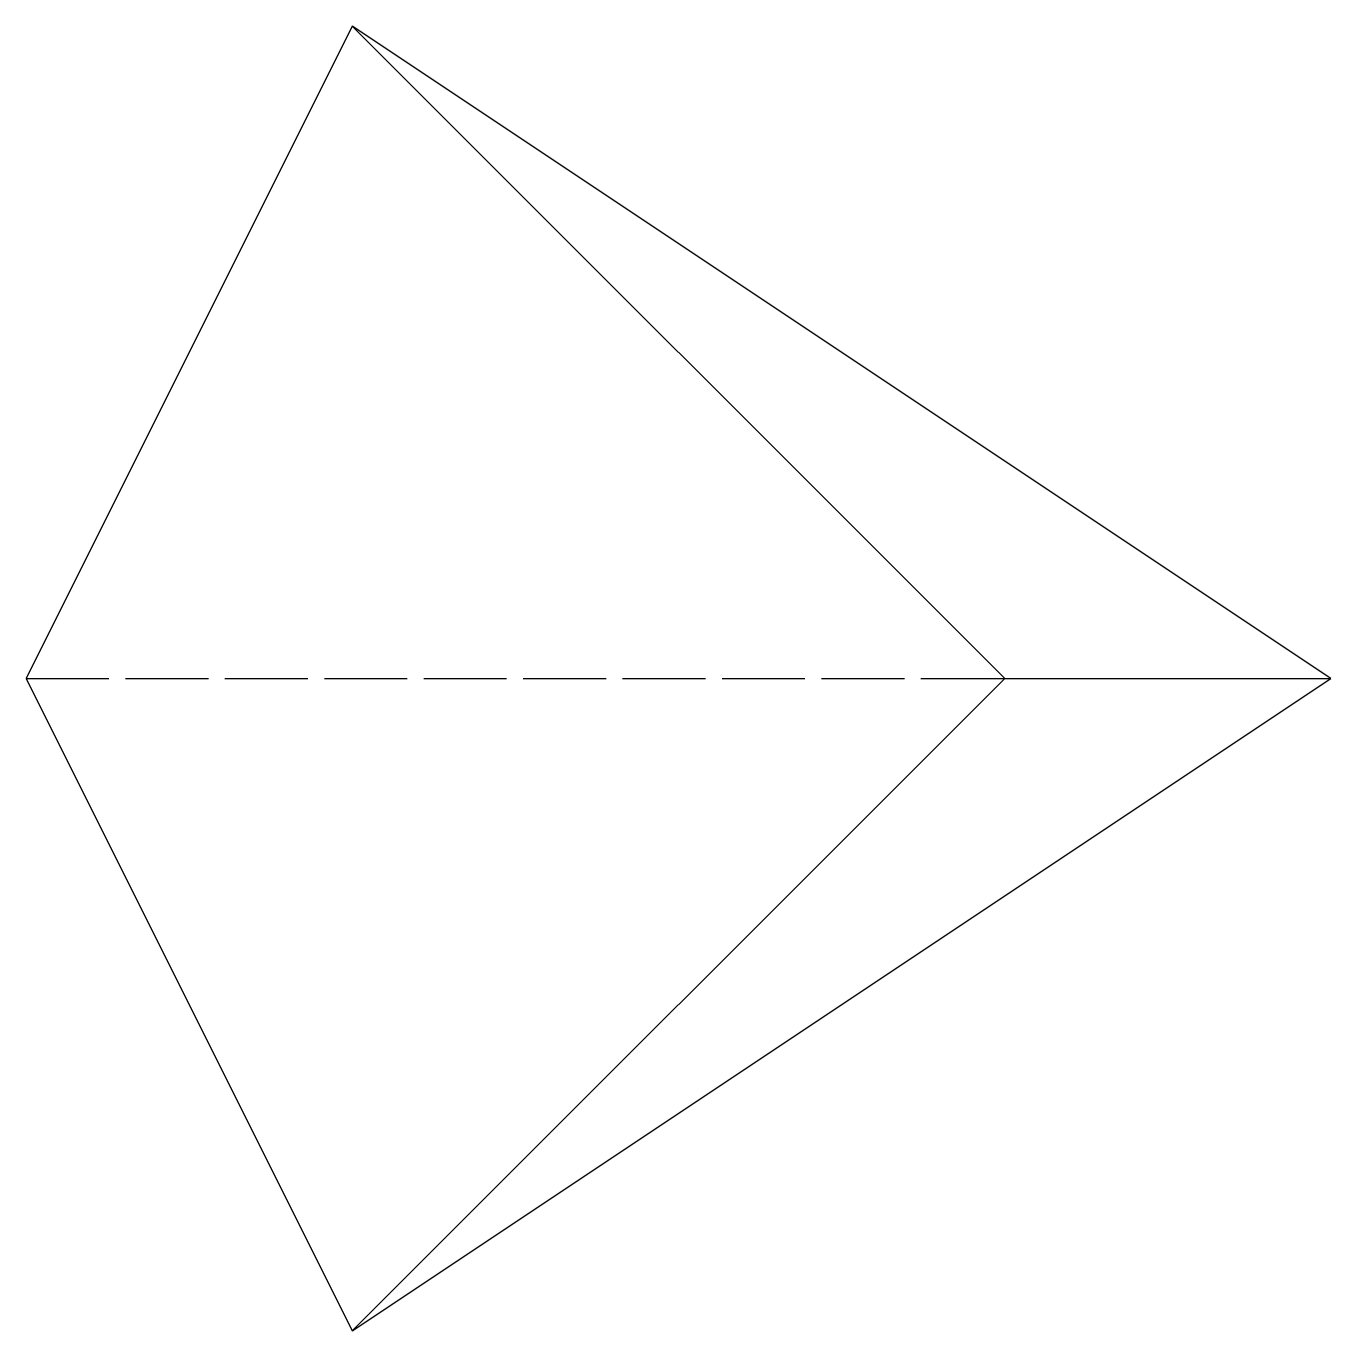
# Model space of a CAD drawing. Header units: millimetres. Extents: x 0 to 40, y 0 to 40.
import ezdxf

# ---------------------------------------------------------------- set-up
doc = ezdxf.new("R2010")
doc.units = ezdxf.units.MM
doc.linetypes.add('DASHEDX2', pattern=[3.048, 2.54, -0.508])
doc.layers.add('Mountain', color=1, linetype='ByLayer', lineweight=25)
doc.layers.add('Valley', color=5, linetype='DASHEDX2', lineweight=25)

msp = doc.modelspace()

# ---------------------------------------------------------------- linework, layer by layer
for p, q in [((9.992, 40), (0, 20)), ((40, 20), (9.992, 40)), ((0, 20), (9.992, 0)), ((9.992, 0), (40, 20))]:
    msp.add_line(p, q)
at = {"layer": 'Mountain'}
for q in [(9.992, 40), (9.992, 0), (40, 20)]:
    msp.add_line((30.008, 20), q, dxfattribs=at)
at = {"layer": 'Valley'}
msp.add_line((0, 20), (30.008, 20), dxfattribs=at)

doc.saveas('drawing.dxf')
